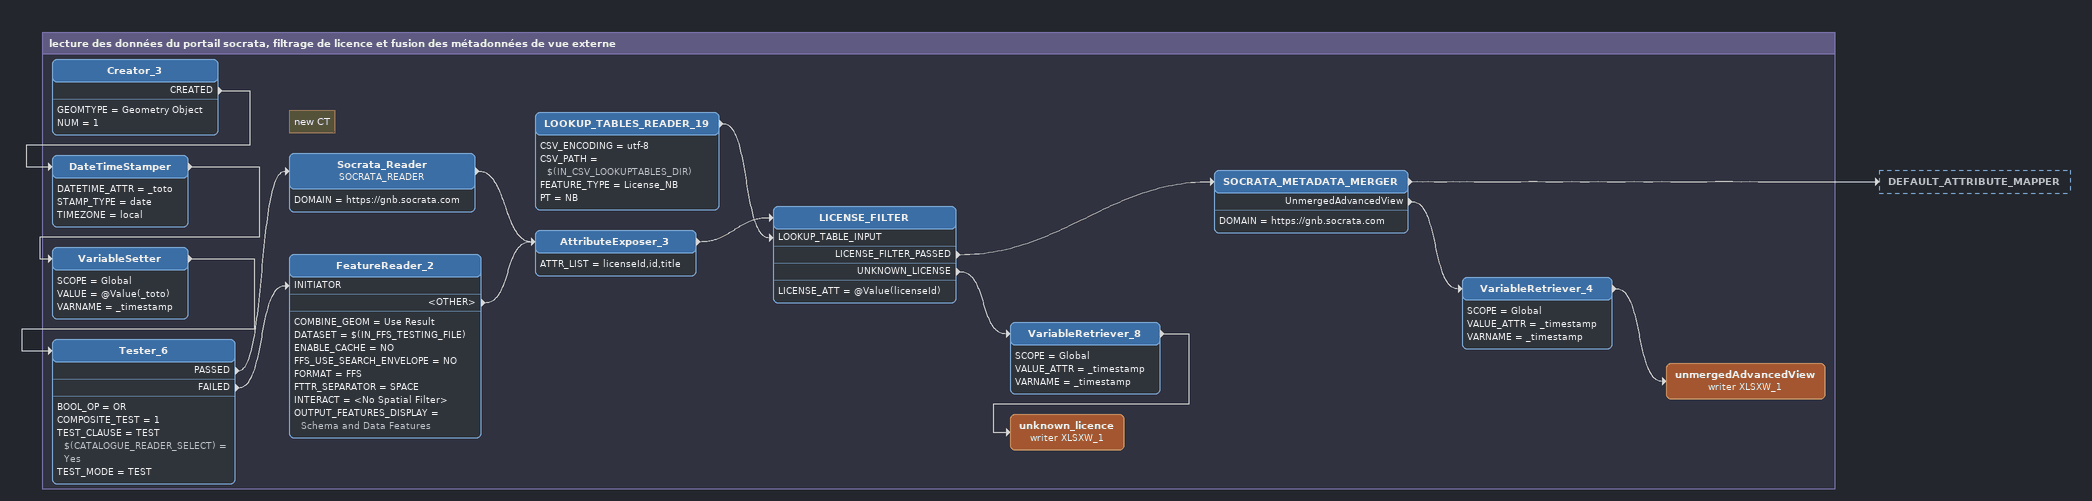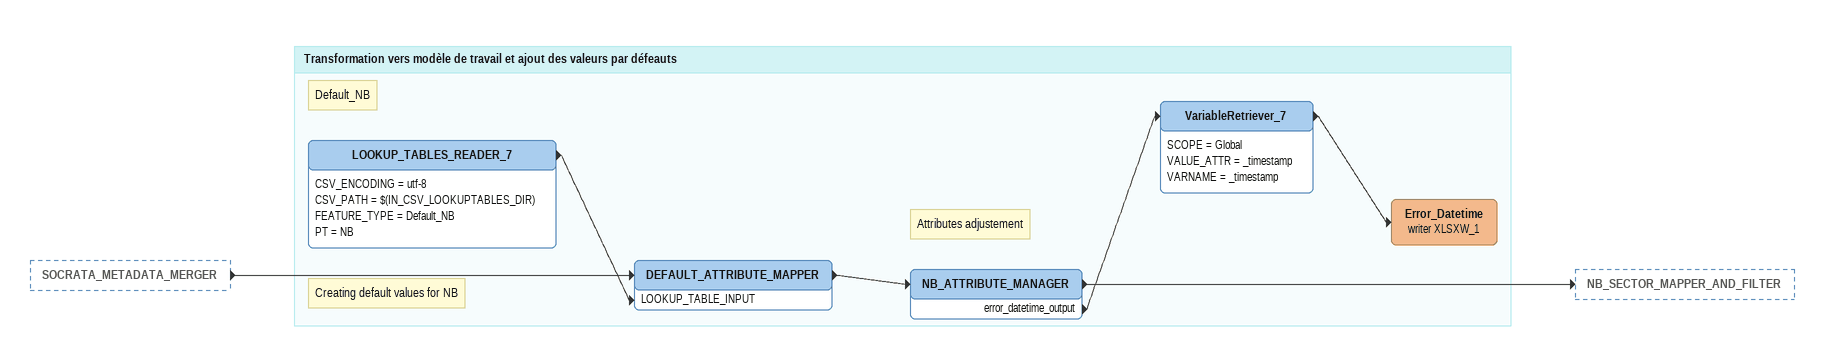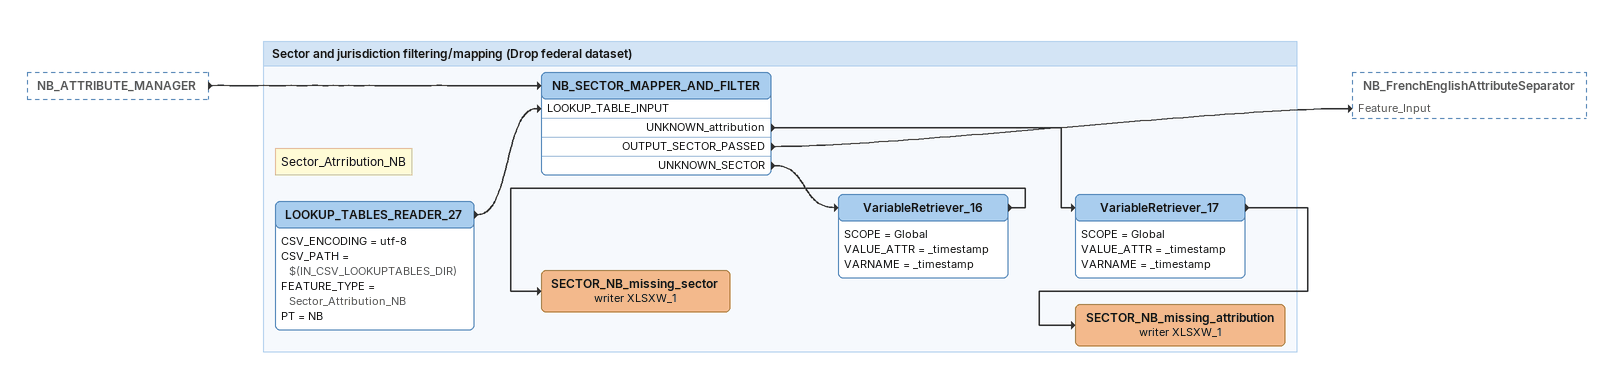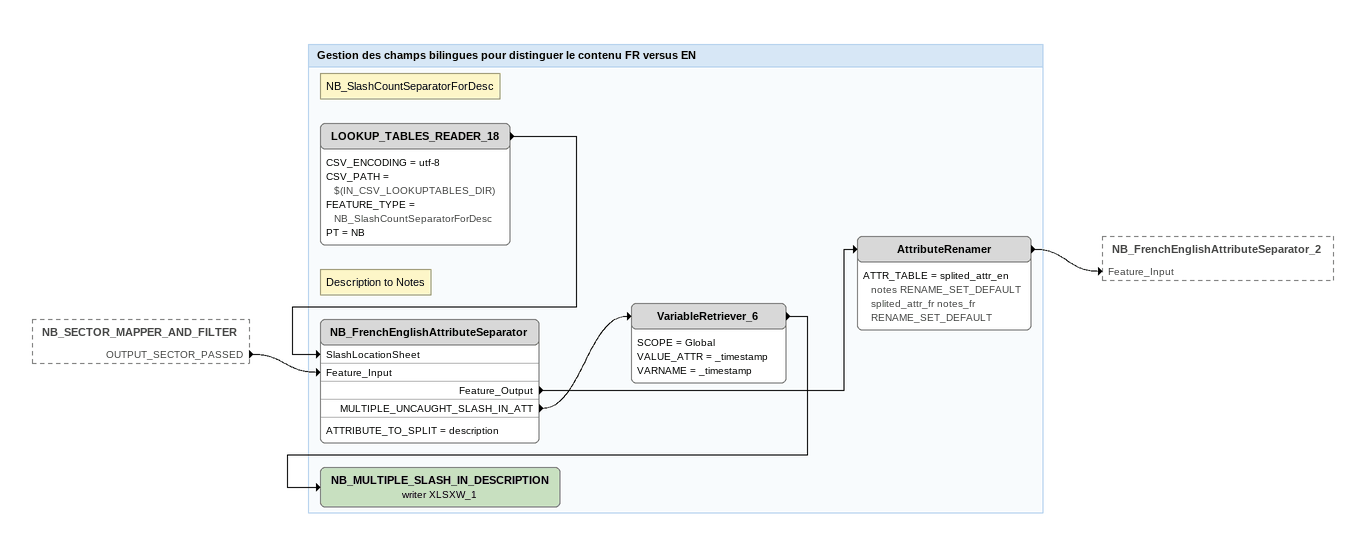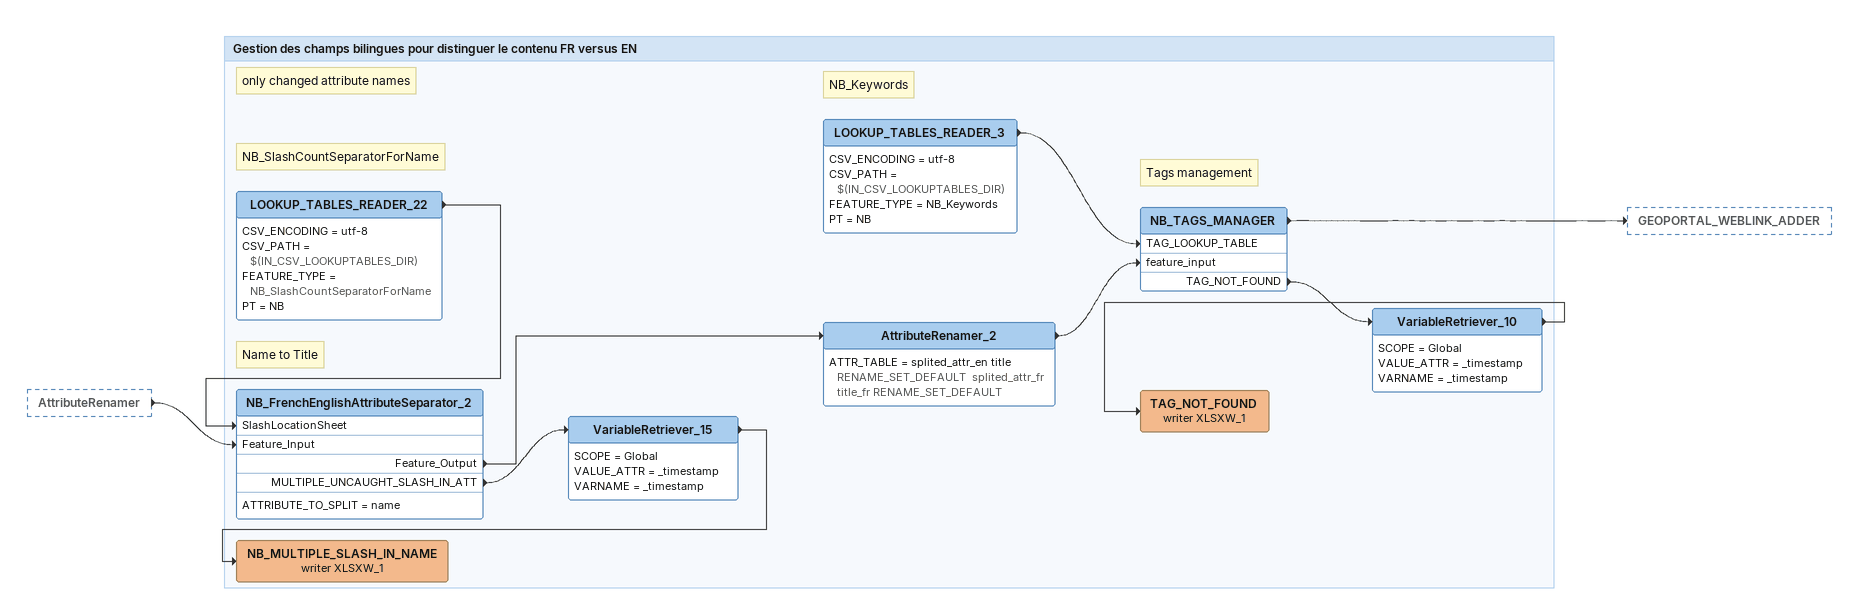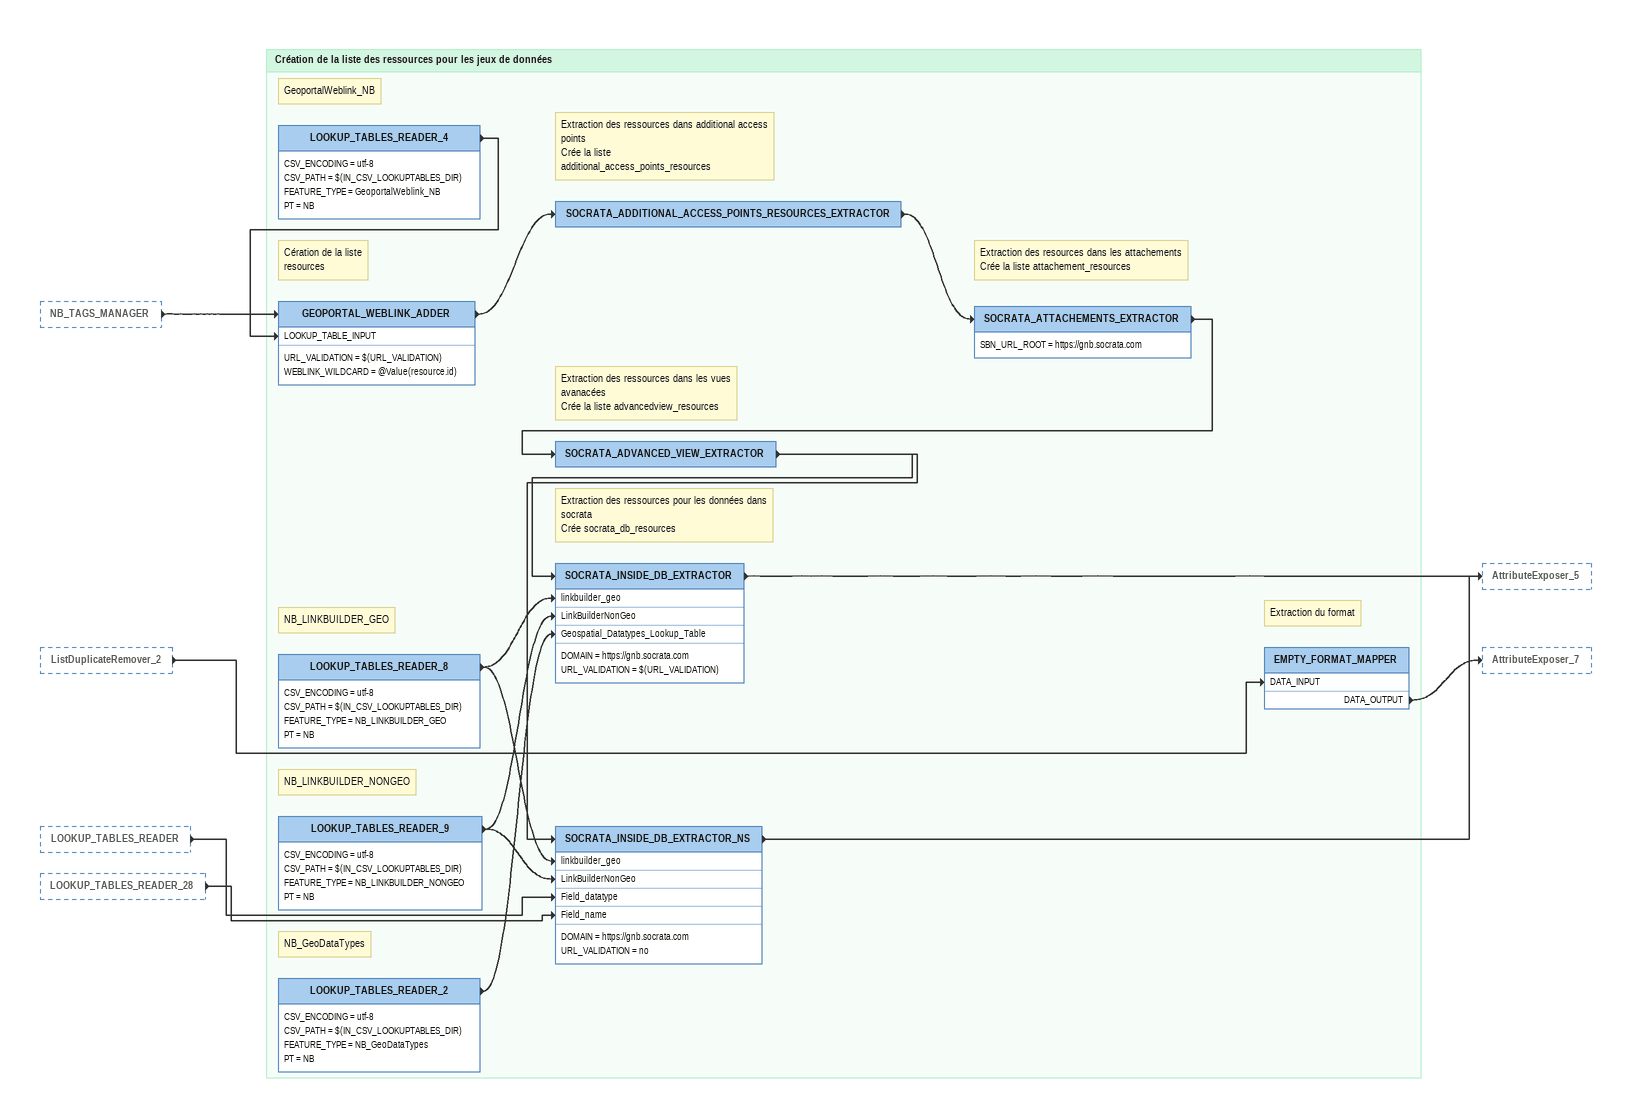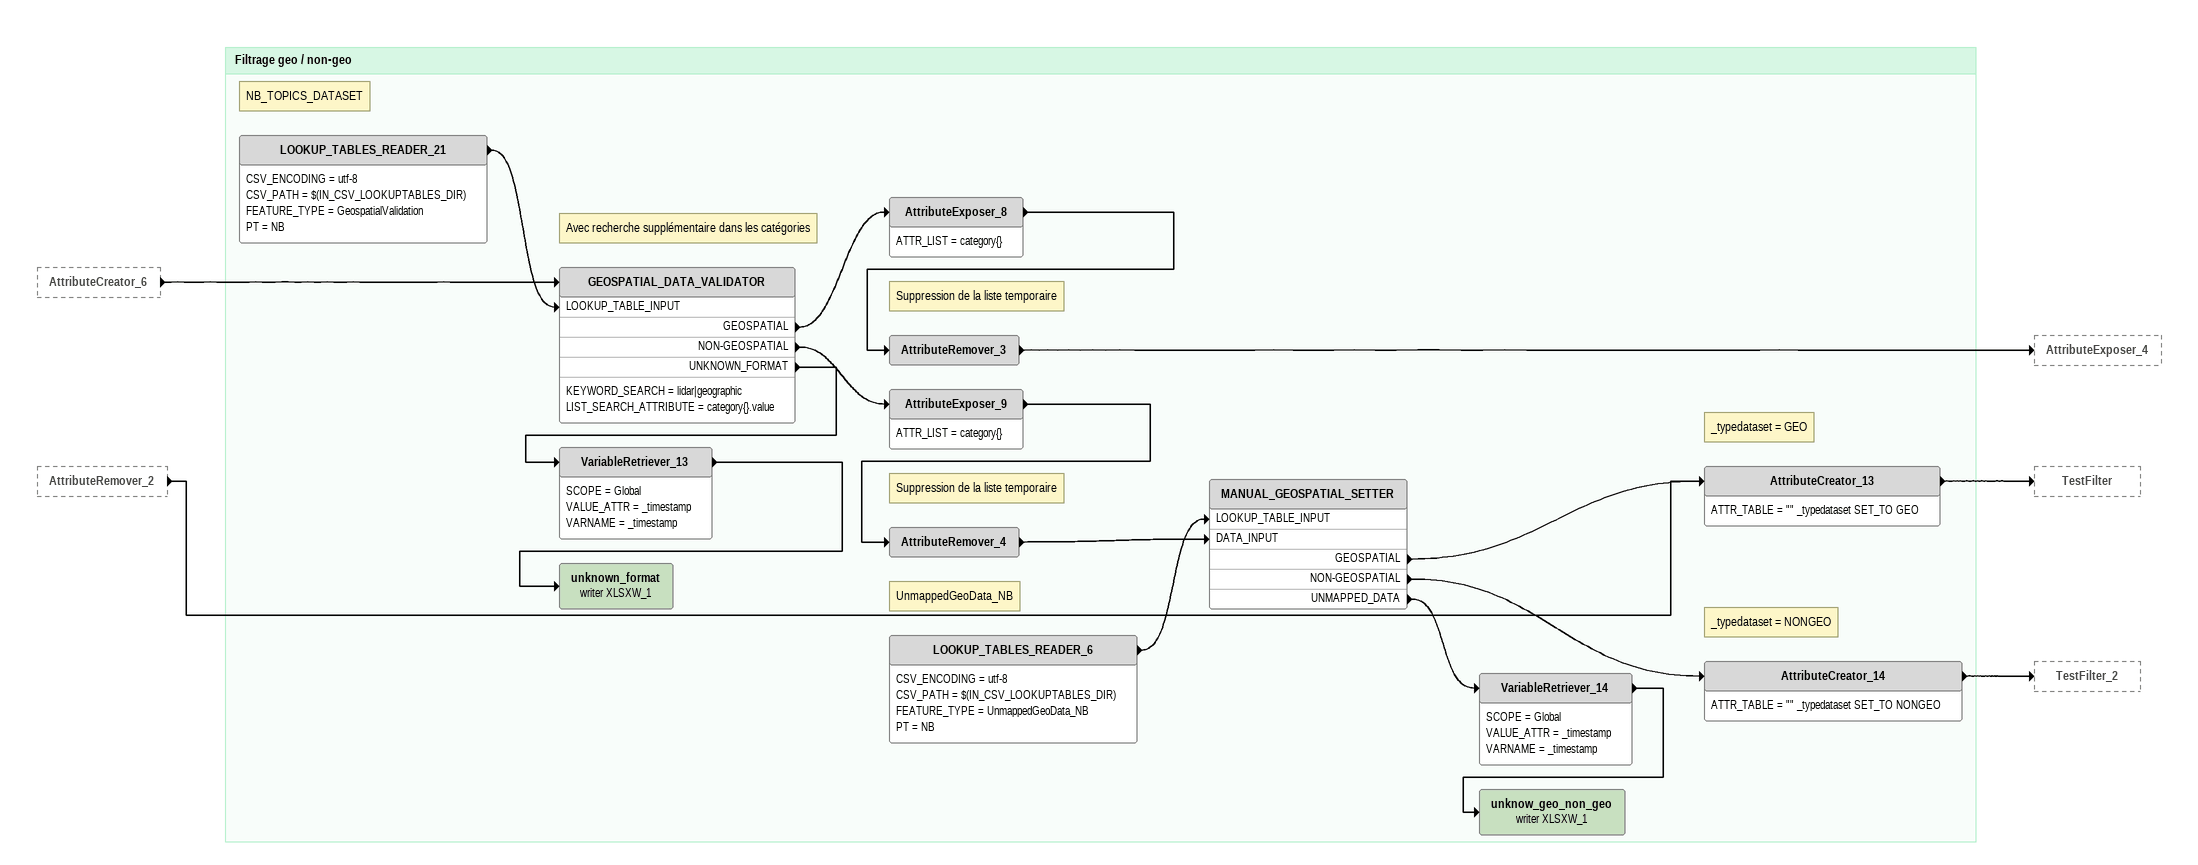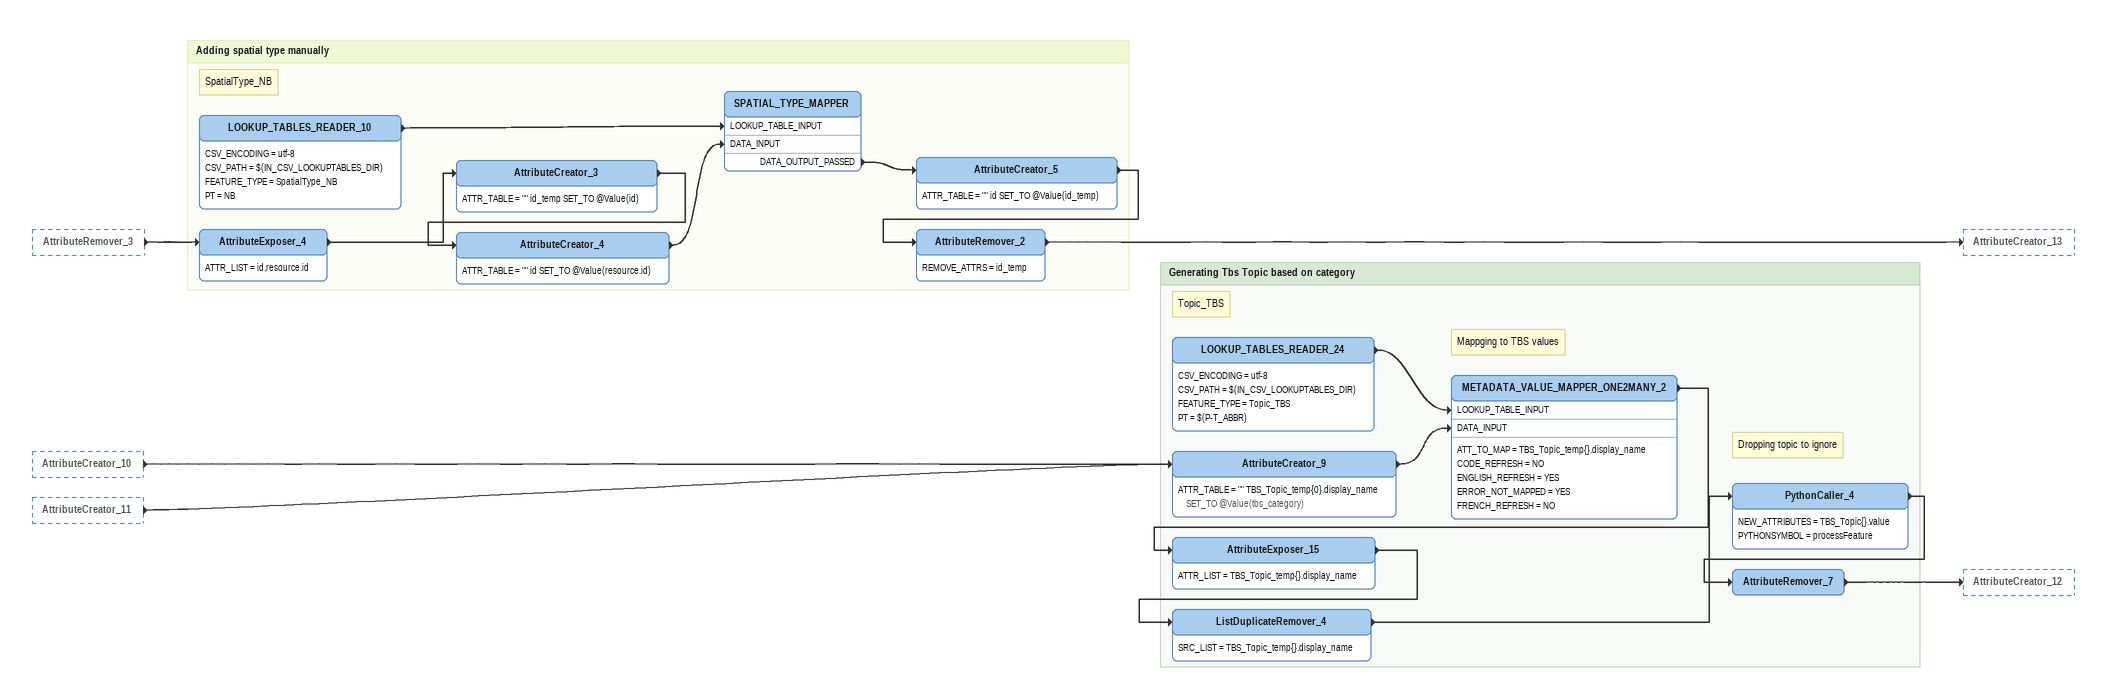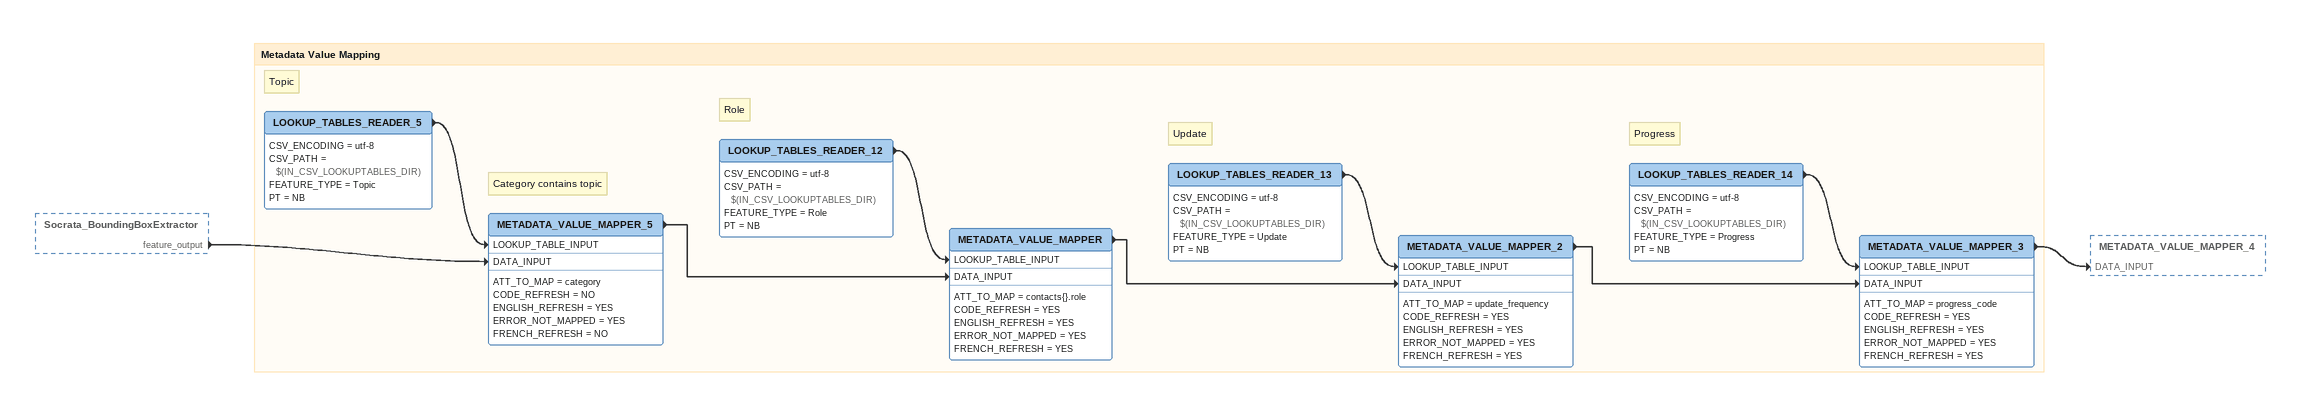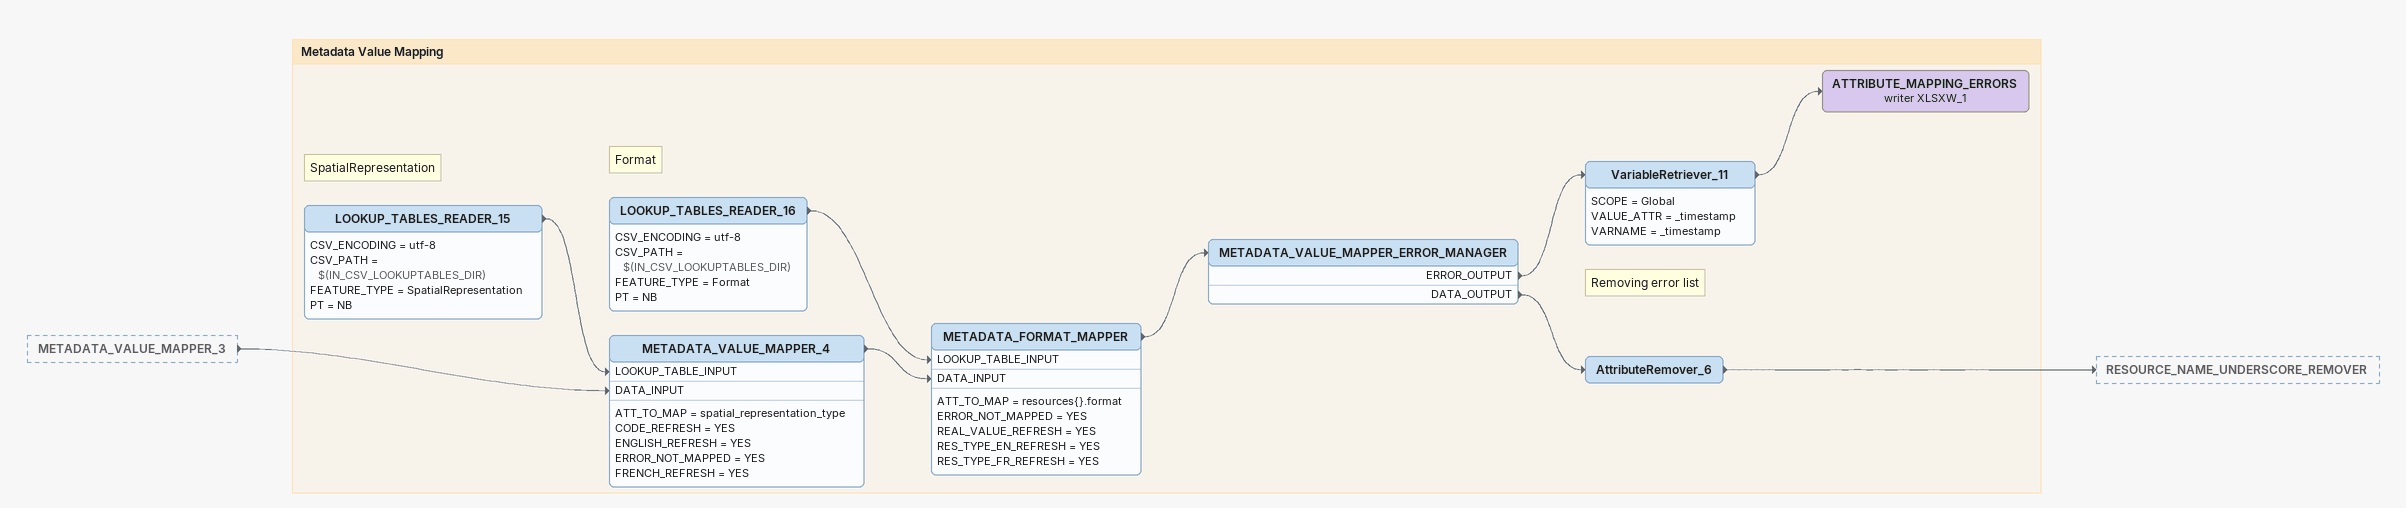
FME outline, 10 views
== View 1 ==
Bookmark: lecture des données du portail socrata, filtrage de licence et fusion des métadonnées de vue externe
Creator_3
    GEOMTYPE = Geometry Object
    NUM = 1
    CREATED -> DateTimeStamper
DateTimeStamper
    DATETIME_ATTR = _toto
    STAMP_TYPE = date
    TIMEZONE = local
    -> VariableSetter
VariableSetter
    SCOPE = Global
    VALUE = @Value(_toto)
    VARNAME = _timestamp
    -> Tester_6
Tester_6
    BOOL_OP = OR
    COMPOSITE_TEST = 1
    TEST_CLAUSE = TEST $(CATALOGUE_READER_SELECT) = Yes
    TEST_MODE = TEST
    PASSED -> Socrata_Reader
    FAILED -> FeatureReader_2 [INITIATOR]
Note: new CT
Socrata_Reader: SOCRATA_READER
    DOMAIN = https://gnb.socrata.com
    -> AttributeExposer_3
FeatureReader_2
    COMBINE_GEOM = Use Result
    DATASET = $(IN_FFS_TESTING_FILE)
    ENABLE_CACHE = NO
    FFS_USE_SEARCH_ENVELOPE = NO
    FORMAT = FFS
    FTTR_SEPARATOR = SPACE
    INTERACT = <No Spatial Filter>
    OUTPUT_FEATURES_DISPLAY = Schema and Data Features
    <OTHER> -> AttributeExposer_3
AttributeExposer_3
    ATTR_LIST = licenseId,id,title
    -> LICENSE_FILTER
LOOKUP_TABLES_READER_19
    CSV_ENCODING = utf-8
    CSV_PATH = $(IN_CSV_LOOKUPTABLES_DIR)
    FEATURE_TYPE = License_NB
    PT = NB
    -> LICENSE_FILTER [LOOKUP_TABLE_INPUT]
LICENSE_FILTER
    LICENSE_ATT = @Value(licenseId)
    LICENSE_FILTER_PASSED -> SOCRATA_METADATA_MERGER
    UNKNOWN_LICENSE -> VariableRetriever_8
SOCRATA_METADATA_MERGER
    DOMAIN = https://gnb.socrata.com
    -> DEFAULT_ATTRIBUTE_MAPPER
    UnmergedAdvancedView -> VariableRetriever_4
VariableRetriever_4
    SCOPE = Global
    VALUE_ATTR = _timestamp
    VARNAME = _timestamp
    -> unmergedAdvancedView (writer XLSXW_1)
unmergedAdvancedView (writer XLSXW_1)
VariableRetriever_8
    SCOPE = Global
    VALUE_ATTR = _timestamp
    VARNAME = _timestamp
    -> unknown_licence (writer XLSXW_1)
unknown_licence (writer XLSXW_1)

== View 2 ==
SOCRATA_METADATA_MERGER [outside]
    -> DEFAULT_ATTRIBUTE_MAPPER

Bookmark: Transformation vers modèle de travail et ajout des valeurs par défeauts
Note: Default_NB
LOOKUP_TABLES_READER_7
    CSV_ENCODING = utf-8
    CSV_PATH = $(IN_CSV_LOOKUPTABLES_DIR)
    FEATURE_TYPE = Default_NB
    PT = NB
    -> DEFAULT_ATTRIBUTE_MAPPER [LOOKUP_TABLE_INPUT]
Note: Creating default values for NB
DEFAULT_ATTRIBUTE_MAPPER
    -> NB_ATTRIBUTE_MANAGER
Note: Attributes adjustement
NB_ATTRIBUTE_MANAGER
    -> NB_SECTOR_MAPPER_AND_FILTER
    error_datetime_output -> VariableRetriever_7
VariableRetriever_7
    SCOPE = Global
    VALUE_ATTR = _timestamp
    VARNAME = _timestamp
    -> Error_Datetime (writer XLSXW_1)
Error_Datetime (writer XLSXW_1)

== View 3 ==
NB_ATTRIBUTE_MANAGER [outside]
    -> NB_SECTOR_MAPPER_AND_FILTER

Bookmark: Sector and jurisdiction filtering/mapping (Drop federal dataset)
Note: Sector_Atrribution_NB
LOOKUP_TABLES_READER_27
    CSV_ENCODING = utf-8
    CSV_PATH = $(IN_CSV_LOOKUPTABLES_DIR)
    FEATURE_TYPE = Sector_Attribution_NB
    PT = NB
    -> NB_SECTOR_MAPPER_AND_FILTER [LOOKUP_TABLE_INPUT]
NB_SECTOR_MAPPER_AND_FILTER
    UNKNOWN_attribution -> VariableRetriever_17
    OUTPUT_SECTOR_PASSED -> NB_FrenchEnglishAttributeSeparator [Feature_Input]
    UNKNOWN_SECTOR -> VariableRetriever_16
VariableRetriever_16
    SCOPE = Global
    VALUE_ATTR = _timestamp
    VARNAME = _timestamp
    -> SECTOR_NB_missing_sector (writer XLSXW_1)
SECTOR_NB_missing_sector (writer XLSXW_1)
VariableRetriever_17
    SCOPE = Global
    VALUE_ATTR = _timestamp
    VARNAME = _timestamp
    -> SECTOR_NB_missing_attribution (writer XLSXW_1)
SECTOR_NB_missing_attribution (writer XLSXW_1)

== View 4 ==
NB_SECTOR_MAPPER_AND_FILTER [outside]
    OUTPUT_SECTOR_PASSED -> NB_FrenchEnglishAttributeSeparator [Feature_Input]

Bookmark: Gestion des champs bilingues pour distinguer le contenu FR versus EN
Note: NB_SlashCountSeparatorForDesc
LOOKUP_TABLES_READER_18
    CSV_ENCODING = utf-8
    CSV_PATH = $(IN_CSV_LOOKUPTABLES_DIR)
    FEATURE_TYPE = NB_SlashCountSeparatorForDesc
    PT = NB
    -> NB_FrenchEnglishAttributeSeparator [SlashLocationSheet]
Note: Description to Notes
NB_FrenchEnglishAttributeSeparator
    ATTRIBUTE_TO_SPLIT = description
    Feature_Output -> AttributeRenamer
    MULTIPLE_UNCAUGHT_SLASH_IN_ATT -> VariableRetriever_6
AttributeRenamer
    ATTR_TABLE = splited_attr_en notes RENAME_SET_DEFAULT  splited_attr_fr notes_fr RENAME_SET_DEFAULT
    -> NB_FrenchEnglishAttributeSeparator_2 [Feature_Input]
VariableRetriever_6
    SCOPE = Global
    VALUE_ATTR = _timestamp
    VARNAME = _timestamp
    -> NB_MULTIPLE_SLASH_IN_DESCRIPTION (writer XLSXW_1)
NB_MULTIPLE_SLASH_IN_DESCRIPTION (writer XLSXW_1)

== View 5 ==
AttributeRenamer [outside]
    -> NB_FrenchEnglishAttributeSeparator_2 [Feature_Input]

Bookmark: Gestion des champs bilingues pour distinguer le contenu FR versus EN
Note: only changed attribute names
Note: NB_SlashCountSeparatorForName
LOOKUP_TABLES_READER_22
    CSV_ENCODING = utf-8
    CSV_PATH = $(IN_CSV_LOOKUPTABLES_DIR)
    FEATURE_TYPE = NB_SlashCountSeparatorForName
    PT = NB
    -> NB_FrenchEnglishAttributeSeparator_2 [SlashLocationSheet]
Note: Name to Title
NB_FrenchEnglishAttributeSeparator_2
    ATTRIBUTE_TO_SPLIT = name
    Feature_Output -> AttributeRenamer_2
    MULTIPLE_UNCAUGHT_SLASH_IN_ATT -> VariableRetriever_15
AttributeRenamer_2
    ATTR_TABLE = splited_attr_en title RENAME_SET_DEFAULT  splited_attr_fr title_fr RENAME_SET_DEFAULT
    -> NB_TAGS_MANAGER [feature_input]
VariableRetriever_15
    SCOPE = Global
    VALUE_ATTR = _timestamp
    VARNAME = _timestamp
    -> NB_MULTIPLE_SLASH_IN_NAME (writer XLSXW_1)
NB_MULTIPLE_SLASH_IN_NAME (writer XLSXW_1)
Note: NB_Keywords
LOOKUP_TABLES_READER_3
    CSV_ENCODING = utf-8
    CSV_PATH = $(IN_CSV_LOOKUPTABLES_DIR)
    FEATURE_TYPE = NB_Keywords
    PT = NB
    -> NB_TAGS_MANAGER [TAG_LOOKUP_TABLE]
Note: Tags management
NB_TAGS_MANAGER
    -> GEOPORTAL_WEBLINK_ADDER
    TAG_NOT_FOUND -> VariableRetriever_10
VariableRetriever_10
    SCOPE = Global
    VALUE_ATTR = _timestamp
    VARNAME = _timestamp
    -> TAG_NOT_FOUND (writer XLSXW_1)
TAG_NOT_FOUND (writer XLSXW_1)

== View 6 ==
NB_TAGS_MANAGER [outside]
    -> GEOPORTAL_WEBLINK_ADDER
ListDuplicateRemover_2 [outside]
    -> EMPTY_FORMAT_MAPPER [DATA_INPUT]
LOOKUP_TABLES_READER [outside]
    -> SOCRATA_INSIDE_DB_EXTRACTOR_NS [Field_datatype]
LOOKUP_TABLES_READER_28 [outside]
    -> SOCRATA_INSIDE_DB_EXTRACTOR_NS [Field_name]

Bookmark: Création de la liste des ressources pour les jeux de données
Note: NB_LINKBUILDER_GEO
LOOKUP_TABLES_READER_8
    CSV_ENCODING = utf-8
    CSV_PATH = $(IN_CSV_LOOKUPTABLES_DIR)
    FEATURE_TYPE = NB_LINKBUILDER_GEO
    PT = NB
    -> SOCRATA_INSIDE_DB_EXTRACTOR [linkbuilder_geo]
    -> SOCRATA_INSIDE_DB_EXTRACTOR_NS [linkbuilder_geo]
Note: NB_LINKBUILDER_NONGEO
LOOKUP_TABLES_READER_9
    CSV_ENCODING = utf-8
    CSV_PATH = $(IN_CSV_LOOKUPTABLES_DIR)
    FEATURE_TYPE = NB_LINKBUILDER_NONGEO
    PT = NB
    -> SOCRATA_INSIDE_DB_EXTRACTOR [LinkBuilderNonGeo]
    -> SOCRATA_INSIDE_DB_EXTRACTOR_NS [LinkBuilderNonGeo]
Note: GeoportalWeblink_NB
LOOKUP_TABLES_READER_4
    CSV_ENCODING = utf-8
    CSV_PATH = $(IN_CSV_LOOKUPTABLES_DIR)
    FEATURE_TYPE = GeoportalWeblink_NB
    PT = NB
    -> GEOPORTAL_WEBLINK_ADDER [LOOKUP_TABLE_INPUT]
Note: Cération de la liste / resources
GEOPORTAL_WEBLINK_ADDER
    URL_VALIDATION = $(URL_VALIDATION)
    WEBLINK_WILDCARD = @Value(resource.id)
    -> SOCRATA_ADDITIONAL_ACCESS_POINTS_RESOURCES_EXTRACTOR
Note: Extraction des ressources dans additional access points / Crée la liste / additional_access_points_resources
SOCRATA_ADDITIONAL_ACCESS_POINTS_RESOURCES_EXTRACTOR
    -> SOCRATA_ATTACHEMENTS_EXTRACTOR
Note: Extraction des resources dans les attachements / Crée la liste attachement_resources
SOCRATA_ATTACHEMENTS_EXTRACTOR
    SBN_URL_ROOT = https://gnb.socrata.com
    -> SOCRATA_ADVANCED_VIEW_EXTRACTOR
Note: Extraction des ressources dans les vues avanacées / Crée la liste advancedview_resources
SOCRATA_ADVANCED_VIEW_EXTRACTOR
    -> SOCRATA_INSIDE_DB_EXTRACTOR
    -> SOCRATA_INSIDE_DB_EXTRACTOR_NS
Note: NB_GeoDataTypes
LOOKUP_TABLES_READER_2
    CSV_ENCODING = utf-8
    CSV_PATH = $(IN_CSV_LOOKUPTABLES_DIR)
    FEATURE_TYPE = NB_GeoDataTypes
    PT = NB
    -> SOCRATA_INSIDE_DB_EXTRACTOR [Geospatial_Datatypes_Lookup_Table]
Note: Extraction des ressources pour les données dans socrata / Crée socrata_db_resources
SOCRATA_INSIDE_DB_EXTRACTOR
    DOMAIN = https://gnb.socrata.com
    URL_VALIDATION = $(URL_VALIDATION)
    -> AttributeExposer_5
SOCRATA_INSIDE_DB_EXTRACTOR_NS
    DOMAIN = https://gnb.socrata.com
    URL_VALIDATION = no
    -> AttributeExposer_5
Note: Extraction du format
EMPTY_FORMAT_MAPPER
    DATA_OUTPUT -> AttributeExposer_7

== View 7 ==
AttributeCreator_6 [outside]
    -> GEOSPATIAL_DATA_VALIDATOR
AttributeRemover_2 [outside]
    -> AttributeCreator_13

Bookmark: Filtrage geo / non-geo
Note: NB_TOPICS_DATASET
LOOKUP_TABLES_READER_21
    CSV_ENCODING = utf-8
    CSV_PATH = $(IN_CSV_LOOKUPTABLES_DIR)
    FEATURE_TYPE = GeospatialValidation
    PT = NB
    -> GEOSPATIAL_DATA_VALIDATOR [LOOKUP_TABLE_INPUT]
Note: Avec recherche supplémentaire dans les catégories
GEOSPATIAL_DATA_VALIDATOR
    KEYWORD_SEARCH = lidar|geographic
    LIST_SEARCH_ATTRIBUTE = category{}.value
    GEOSPATIAL -> AttributeExposer_8
    NON-GEOSPATIAL -> AttributeExposer_9
    UNKNOWN_FORMAT -> VariableRetriever_13
AttributeExposer_8
    ATTR_LIST = category{}
    -> AttributeRemover_3
Note: Suppression de la liste temporaire
AttributeRemover_3
    -> AttributeExposer_4
VariableRetriever_13
    SCOPE = Global
    VALUE_ATTR = _timestamp
    VARNAME = _timestamp
    -> unknown_format (writer XLSXW_1)
unknown_format (writer XLSXW_1)
AttributeExposer_9
    ATTR_LIST = category{}
    -> AttributeRemover_4
Note: Suppression de la liste temporaire
AttributeRemover_4
    -> MANUAL_GEOSPATIAL_SETTER [DATA_INPUT]
Note: UnmappedGeoData_NB
LOOKUP_TABLES_READER_6
    CSV_ENCODING = utf-8
    CSV_PATH = $(IN_CSV_LOOKUPTABLES_DIR)
    FEATURE_TYPE = UnmappedGeoData_NB
    PT = NB
    -> MANUAL_GEOSPATIAL_SETTER [LOOKUP_TABLE_INPUT]
MANUAL_GEOSPATIAL_SETTER
    GEOSPATIAL -> AttributeCreator_13
    NON-GEOSPATIAL -> AttributeCreator_14
    UNMAPPED_DATA -> VariableRetriever_14
Note: _typedataset = NONGEO
AttributeCreator_14
    ATTR_TABLE = "" _typedataset SET_TO NONGEO
    -> TestFilter_2
VariableRetriever_14
    SCOPE = Global
    VALUE_ATTR = _timestamp
    VARNAME = _timestamp
    -> unknow_geo_non_geo (writer XLSXW_1)
unknow_geo_non_geo (writer XLSXW_1)
Note: _typedataset = GEO
AttributeCreator_13
    ATTR_TABLE = "" _typedataset SET_TO GEO
    -> TestFilter

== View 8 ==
AttributeRemover_3 [outside]
    -> AttributeExposer_4
AttributeCreator_10 [outside]
    -> AttributeCreator_9
AttributeCreator_11 [outside]
    -> AttributeCreator_9

Bookmark: Adding spatial type manually
AttributeExposer_4
    ATTR_LIST = id,resource.id
    -> AttributeCreator_3
AttributeCreator_3
    ATTR_TABLE = "" id_temp SET_TO @Value(id)
    -> AttributeCreator_4
AttributeCreator_4
    ATTR_TABLE = "" id SET_TO @Value(resource.id)
    -> SPATIAL_TYPE_MAPPER [DATA_INPUT]
Note: SpatialType_NB
LOOKUP_TABLES_READER_10
    CSV_ENCODING = utf-8
    CSV_PATH = $(IN_CSV_LOOKUPTABLES_DIR)
    FEATURE_TYPE = SpatialType_NB
    PT = NB
    -> SPATIAL_TYPE_MAPPER [LOOKUP_TABLE_INPUT]
SPATIAL_TYPE_MAPPER
    DATA_OUTPUT_PASSED -> AttributeCreator_5
AttributeCreator_5
    ATTR_TABLE = "" id SET_TO @Value(id_temp)
    -> AttributeRemover_2
AttributeRemover_2
    REMOVE_ATTRS = id_temp
    -> AttributeCreator_13

Bookmark: Generating Tbs Topic based on category
AttributeCreator_9
    ATTR_TABLE = "" TBS_Topic_temp{0}.display_name SET_TO @Value(tbs_category)
    -> METADATA_VALUE_MAPPER_ONE2MANY_2 [DATA_INPUT]
Note: Topic_TBS
LOOKUP_TABLES_READER_24
    CSV_ENCODING = utf-8
    CSV_PATH = $(IN_CSV_LOOKUPTABLES_DIR)
    FEATURE_TYPE = Topic_TBS
    PT = $(P-T_ABBR)
    -> METADATA_VALUE_MAPPER_ONE2MANY_2 [LOOKUP_TABLE_INPUT]
Note: Mappging to TBS values
METADATA_VALUE_MAPPER_ONE2MANY_2
    ATT_TO_MAP = TBS_Topic_temp{}.display_name
    CODE_REFRESH = NO
    ENGLISH_REFRESH = YES
    ERROR_NOT_MAPPED = YES
    FRENCH_REFRESH = NO
    -> AttributeExposer_15
AttributeExposer_15
    ATTR_LIST = TBS_Topic_temp{}.display_name
    -> ListDuplicateRemover_4
ListDuplicateRemover_4
    SRC_LIST = TBS_Topic_temp{}.display_name
    -> PythonCaller_4
Note: Dropping topic to ignore
PythonCaller_4
    NEW_ATTRIBUTES = TBS_Topic{}.value
    PYTHONSYMBOL = processFeature
    -> AttributeRemover_7
AttributeRemover_7
    -> AttributeCreator_12

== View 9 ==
Socrata_BoundingBoxExtractor [outside]
    feature_output -> METADATA_VALUE_MAPPER_5 [DATA_INPUT]

Bookmark: Metadata Value Mapping
Note: Topic
LOOKUP_TABLES_READER_5
    CSV_ENCODING = utf-8
    CSV_PATH = $(IN_CSV_LOOKUPTABLES_DIR)
    FEATURE_TYPE = Topic
    PT = NB
    -> METADATA_VALUE_MAPPER_5 [LOOKUP_TABLE_INPUT]
Note: Category contains topic
METADATA_VALUE_MAPPER_5
    ATT_TO_MAP = category
    CODE_REFRESH = NO
    ENGLISH_REFRESH = YES
    ERROR_NOT_MAPPED = YES
    FRENCH_REFRESH = NO
    -> METADATA_VALUE_MAPPER [DATA_INPUT]
Note: Role
LOOKUP_TABLES_READER_12
    CSV_ENCODING = utf-8
    CSV_PATH = $(IN_CSV_LOOKUPTABLES_DIR)
    FEATURE_TYPE = Role
    PT = NB
    -> METADATA_VALUE_MAPPER [LOOKUP_TABLE_INPUT]
METADATA_VALUE_MAPPER
    ATT_TO_MAP = contacts{}.role
    CODE_REFRESH = YES
    ENGLISH_REFRESH = YES
    ERROR_NOT_MAPPED = YES
    FRENCH_REFRESH = YES
    -> METADATA_VALUE_MAPPER_2 [DATA_INPUT]
Note: Update
LOOKUP_TABLES_READER_13
    CSV_ENCODING = utf-8
    CSV_PATH = $(IN_CSV_LOOKUPTABLES_DIR)
    FEATURE_TYPE = Update
    PT = NB
    -> METADATA_VALUE_MAPPER_2 [LOOKUP_TABLE_INPUT]
METADATA_VALUE_MAPPER_2
    ATT_TO_MAP = update_frequency
    CODE_REFRESH = YES
    ENGLISH_REFRESH = YES
    ERROR_NOT_MAPPED = YES
    FRENCH_REFRESH = YES
    -> METADATA_VALUE_MAPPER_3 [DATA_INPUT]
Note: Progress
LOOKUP_TABLES_READER_14
    CSV_ENCODING = utf-8
    CSV_PATH = $(IN_CSV_LOOKUPTABLES_DIR)
    FEATURE_TYPE = Progress
    PT = NB
    -> METADATA_VALUE_MAPPER_3 [LOOKUP_TABLE_INPUT]
METADATA_VALUE_MAPPER_3
    ATT_TO_MAP = progress_code
    CODE_REFRESH = YES
    ENGLISH_REFRESH = YES
    ERROR_NOT_MAPPED = YES
    FRENCH_REFRESH = YES
    -> METADATA_VALUE_MAPPER_4 [DATA_INPUT]

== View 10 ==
METADATA_VALUE_MAPPER_3 [outside]
    -> METADATA_VALUE_MAPPER_4 [DATA_INPUT]

Bookmark: Metadata Value Mapping
Note: SpatialRepresentation
LOOKUP_TABLES_READER_15
    CSV_ENCODING = utf-8
    CSV_PATH = $(IN_CSV_LOOKUPTABLES_DIR)
    FEATURE_TYPE = SpatialRepresentation
    PT = NB
    -> METADATA_VALUE_MAPPER_4 [LOOKUP_TABLE_INPUT]
METADATA_VALUE_MAPPER_4
    ATT_TO_MAP = spatial_representation_type
    CODE_REFRESH = YES
    ENGLISH_REFRESH = YES
    ERROR_NOT_MAPPED = YES
    FRENCH_REFRESH = YES
    -> METADATA_FORMAT_MAPPER [DATA_INPUT]
Note: Format
LOOKUP_TABLES_READER_16
    CSV_ENCODING = utf-8
    CSV_PATH = $(IN_CSV_LOOKUPTABLES_DIR)
    FEATURE_TYPE = Format
    PT = NB
    -> METADATA_FORMAT_MAPPER [LOOKUP_TABLE_INPUT]
METADATA_FORMAT_MAPPER
    ATT_TO_MAP = resources{}.format
    ERROR_NOT_MAPPED = YES
    REAL_VALUE_REFRESH = YES
    RES_TYPE_EN_REFRESH = YES
    RES_TYPE_FR_REFRESH = YES
    -> METADATA_VALUE_MAPPER_ERROR_MANAGER
METADATA_VALUE_MAPPER_ERROR_MANAGER
    ERROR_OUTPUT -> VariableRetriever_11
    DATA_OUTPUT -> AttributeRemover_6
VariableRetriever_11
    SCOPE = Global
    VALUE_ATTR = _timestamp
    VARNAME = _timestamp
    -> ATTRIBUTE_MAPPING_ERRORS (writer XLSXW_1)
ATTRIBUTE_MAPPING_ERRORS (writer XLSXW_1)
Note: Removing error list
AttributeRemover_6
    -> RESOURCE_NAME_UNDERSCORE_REMOVER
